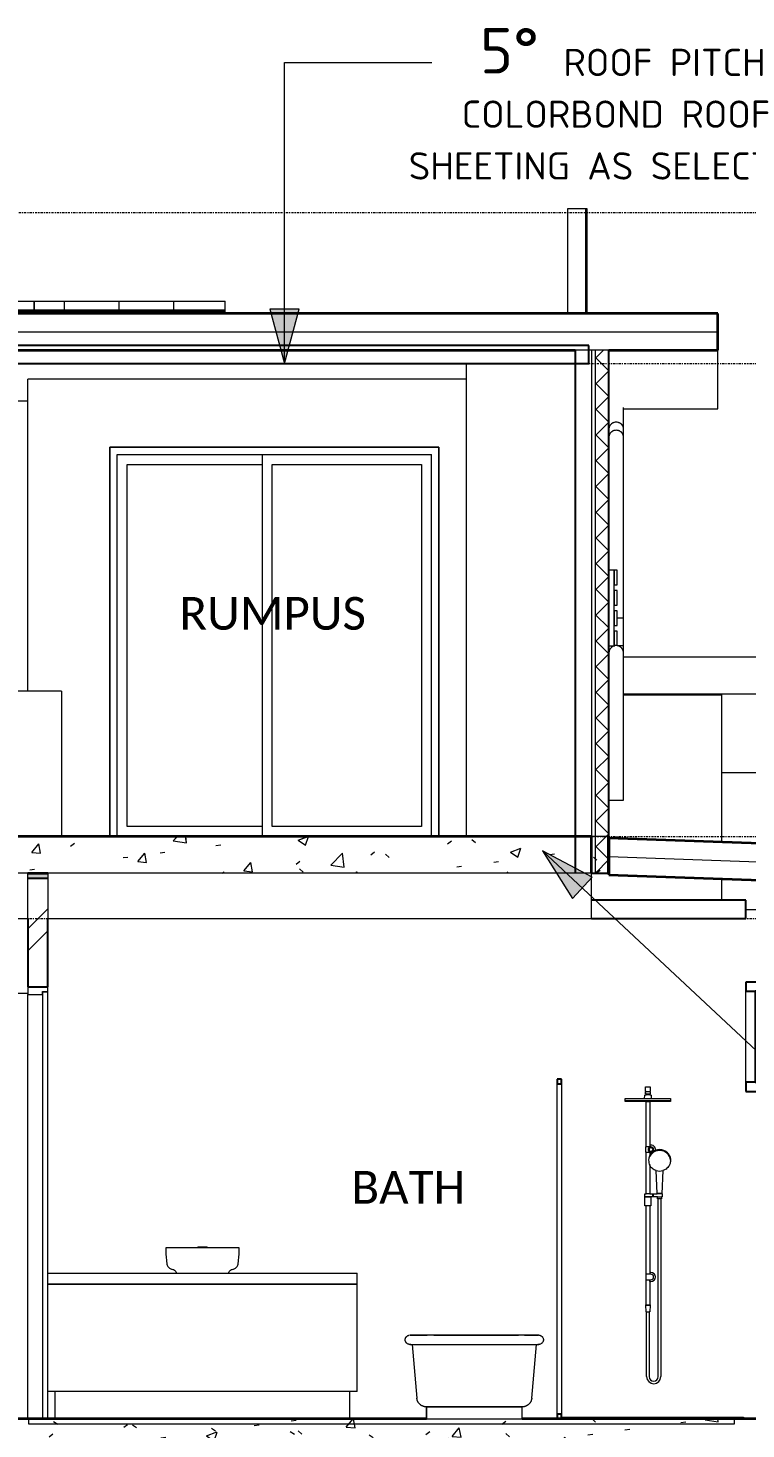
# Model space of a CAD drawing. Header units: millimetres. Extents: x 22424 to 44234, y 27159 to 40246.
# Drawn here: x 35765 to 39715, y 32284 to 39984 of the extents above; entities that cross this region are included whole.
import ezdxf

# ---------------------------------------------------------------- set-up
doc = ezdxf.new("R2010")
doc.units = ezdxf.units.MM
doc.linetypes.add('Centre', pattern=[30, 12, -6, 6, -6])
for name, color, linetype, lineweight in [('A-AREA-IDEN', 2, 'Continuous', 9), ('A-CLNG', 13, 'Continuous', 9), ('A-DETL', 90, 'Continuous', 9), ('A-DETL-GENF', 92, 'Continuous', 9), ('A-DETL-THIN', 151, 'Continuous', 9), ('A-DOOR', 31, 'Continuous', 9), ('A-DOOR-FRAM', 31, 'Continuous', 18), ('A-FLOR', 192, 'Continuous', 9), ('A-FLOR-LEVL', 51, 'Continuous', 9), ('A-FLOR-PATT', 8, 'Continuous', 35), ('A-GENM', 13, 'Continuous', 9), ('A-GLAZ', 151, 'Continuous', 9), ('A-ROOF', 132, 'Continuous', 9), ('A-ROOF-OTLN', 132, 'Continuous', 9), ('A-WALL', 113, 'Continuous', 9), ('A-WALL-PATT', 111, 'Continuous', 25), ('E-ELEC-FIXT', 91, 'Continuous', 9), ('G-ANNO-TEXT', 231, 'Continuous', 9), ('I-WALL', 2, 'Continuous', 9), ('P-SANR-FIXT', 6, 'Continuous', 9)]:
    doc.layers.add(name, color=color, linetype=linetype, lineweight=lineweight)
doc.styles.add('Calibri', font='calibri.ttf', dxfattribs={"height": 180})
doc.styles.add('ISOCPEUR_1', font='ISOCPEUR.ttf', dxfattribs={"height": 150})
doc.styles.add('ISOCPEUR_2', font='ISOCPEUR.ttf', dxfattribs={"height": 250})
pattern_1 = [(50, (34166.6, 19353.85), (582.989, -51.005), [60.96, -670.56]), (355, (34166.6, 19353.85), (-112.777, 611.382), [48.768, -536.448]), (100.451, (34215.17, 19349.6), (470.216, 560.373), [51.808, -569.888]), (46.184, (34166.6, 19516.4), (867.453, -134.537), [91.44, -1005.84]), (96.636, (34238.9, 19505.2), (759.688, 791.77), [77.71, -854.83]), (351.184, (34166.6, 19516.4), (759.696, 791.76), [73.15, -804.67]), (21, (34247.87, 19475.77), (485.166, -327.249), [60.96, -670.56]), (326, (34247.87, 19475.77), (197.767, 589.402), [48.768, -536.448]), (71.451, (34288.3, 19448.5), (682.934, 262.148), [51.808, -569.888]), (37.5, (34166.59, 19353.85), (9.883, 270.576), [26.822, -503.123, 26.822, -517.754, -538.48]), (37.5, (34166.59, 19353.85), (9.883, 270.576), [-1074.522, 26.822, -511.658]), (7.5, (34166.6, 19353.85), (213.8225, 320.578), [26.822, -283.667, 26.822, -490.931, -205.232]), (7.5, (34166.6, 19353.85), (213.8225, 320.578), [-828.243, 26.822, -178.41]), (327.5, (33985.33, 19353.85), (433.891, -18.3325), [26.822, -176.378, 26.822, -607.162, -841.248]), (327.5, (33985.33, 19353.85), (433.891, -18.3325), [-837.184, 26.822, -814.426]), (317.5, (33904.05, 19353.85), (474.014, 81.365), [26.822, -237.338, 26.822, -394.208, -597.408]), (317.5, (33904.05, 19353.85), (474.014, 81.365), [-685.19, 26.822, -570.586])]
pattern_2 = [(0, (34166.586, 38270.536), (0, 26.147), []), (90, (34166.6, 38270.54), (-300, 2e-14), [])]
pattern_3 = [(0, (34166.6, 19516.65), (0, 298.858), []), (90, (34166.6, 19516.65), (-300, 2e-14), [])]

# ---------------------------------------------------------------- blocks, each defined once
blk = doc.blocks.new('Single - Timber Frame  - 870x2400-2599487-SECTION D-D')
at = {"layer": 'A-DOOR', "lineweight": 18}
for p, q in [((35875.4, 34685), (35845.4, 34685)), ((35845.4, 34685), (35845.4, 32345)), ((35875.4, 32345), (35875.4, 34685)), ((35845.4, 32345), (35875.4, 32345))]:
    blk.add_line(p, q, dxfattribs=at)
at = {"layer": 'A-DOOR-FRAM'}
for p, q in [((35765.4, 34715), (35765.4, 34673)), ((35875.4, 34715), (35765.4, 34715)), ((35765.4, 34673), (35845.4, 34673)), ((35845.4, 34673), (35845.4, 34688)), ((35845.4, 34688), (35875.4, 34688)), ((35875.4, 34688), (35875.4, 34715))]:
    blk.add_line(p, q, dxfattribs=at)
at = {"layer": 'A-DOOR-FRAM', "lineweight": 9}
for p, q in [((35765.4, 32340), (35765.4, 34673)), ((35875.4, 34685), (35875.4, 34688)), ((35845.4, 32340), (35845.4, 32345)), ((35875.4, 32340), (35875.4, 32345))]:
    blk.add_line(p, q, dxfattribs=at)
blk = doc.blocks.new('M_Tub-Free Standing-3D - 1570-2592575-SECTION D-D')
at = {"layer": 'P-SANR-FIXT'}
for p, q in [((37878.5, 32749.2), (37904.3, 32454.4)), ((38536.6, 32454.4), (38562.3, 32749.2)), ((37957.2, 32406.3), (37957.2, 32340)), ((37957.2, 32340), (37957.2, 32406.3)), ((37977.2, 32406), (37957.2, 32406)), ((37957.2, 32340), (38220.4, 32340)), ((38220.4, 32406), (37977.4, 32406)), ((38483.7, 32406), (38220.4, 32406)), ((38220.4, 32340), (38483.7, 32340)), ((38483.7, 32340), (38483.7, 32406.3)), ((38483.7, 32340), (38483.7, 32406.3))]:
    blk.add_line(p, q, dxfattribs=at)
at = {"layer": 'P-SANR-FIXT', "flags": 128}
for points in [[(37840.4, 32774.3), (37840.5, 32775.3), (37840.5, 32776.4), (37840.6, 32777.4), (37840.7, 32778.4), (37840.9, 32779.4), (37841.1, 32780.4), (37841.4, 32781.4), (37841.7, 32782.3), (37842, 32783.3), (37842.3, 32784.2), (37842.7, 32785.2)], [(37843.9, 32761.7), (37843.4, 32762.6), (37843, 32763.5), (37842.6, 32764.5), (37842.2, 32765.4), (37841.8, 32766.4), (37841.5, 32767.3), (37841.2, 32768.3), (37841, 32769.3), (37840.8, 32770.3), (37840.7, 32771.3), (37840.6, 32772.3)], [(37843.7, 32787), (37844.2, 32787.9), (37844.7, 32788.7), (37845.3, 32789.5), (37845.9, 32790.4), (37846.6, 32791.1), (37847.2, 32791.9), (37848, 32792.6), (37848.7, 32793.3), (37849.5, 32794), (37850.2, 32794.6), (37851.1, 32795.2)], [(37852.4, 32753.1), (37851.5, 32753.6), (37850.7, 32754.2), (37849.9, 32754.8), (37849.1, 32755.5), (37848.3, 32756.2), (37847.6, 32756.9), (37846.9, 32757.6), (37846.3, 32758.4), (37845.6, 32759.2), (37845, 32760)], [(37851.9, 32795.8), (37852.8, 32796.4), (37853.6, 32796.9), (37854.5, 32797.3), (37855.5, 32797.8), (37856.4, 32798.2), (37857.3, 32798.5), (37858.3, 32798.9), (37859.3, 32799.1), (37860.3, 32799.4), (37861.3, 32799.6), (37862.3, 32799.7)], [(37865.8, 32749.2), (37864.8, 32749.2), (37863.8, 32749.3), (37862.8, 32749.4), (37861.8, 32749.5), (37860.8, 32749.7), (37859.8, 32749.9), (37858.8, 32750.2), (37857.9, 32750.5), (37856.9, 32750.8), (37856, 32751.2), (37855, 32751.6), (37854.1, 32752.1)], [(38220.4, 32800), (38206.3, 32800), (38192.1, 32800), (38178, 32800), (38164, 32800), (38150, 32800), (38136.2, 32800), (38122.4, 32800), (38108.9, 32800), (38095.5, 32800), (38082.4, 32800), (38069.4, 32800), (38056.7, 32800), (38044.3, 32800), (38032.1, 32800), (38020.2, 32800), (38008.7, 32800), (37997.5, 32800), (37986.6, 32800), (37976.2, 32800), (37966.1, 32800), (37956.4, 32800), (37947.1, 32800), (37938.3, 32800), (37930, 32800), (37922.1, 32800), (37914.6, 32800), (37907.7, 32800), (37901.3, 32800), (37895.3, 32800), (37889.9, 32800), (37885.1, 32800), (37880.7, 32800), (37876.9, 32800), (37873.7, 32800), (37871, 32800), (37868.9, 32800), (37867.3, 32800), (37866.3, 32800), (37865.9, 32800), (37865.8, 32800)], [(37865.8, 32749.2), (37866.1, 32749.2), (37867, 32749.2), (37868.4, 32749.2), (37870.4, 32749.2), (37872.9, 32749.2), (37876, 32749.2), (37879.7, 32749.2), (37883.8, 32749.2), (37888.6, 32749.2), (37893.8, 32749.2), (37899.6, 32749.2), (37905.9, 32749.2), (37912.7, 32749.2), (37920, 32749.2), (37927.8, 32749.2), (37936, 32749.2), (37944.7, 32749.2), (37953.9, 32749.2), (37963.4, 32749.2), (37973.4, 32749.2), (37983.8, 32749.2), (37994.5, 32749.2), (38005.6, 32749.2), (38017.1, 32749.2), (38028.9, 32749.2), (38040.9, 32749.2), (38053.3, 32749.2), (38066, 32749.2), (38078.8, 32749.2), (38092, 32749.2), (38105.3, 32749.2), (38118.8, 32749.2), (38132.4, 32749.2), (38146.2, 32749.2), (38160.2, 32749.2), (38174.2, 32749.2), (38188.3, 32749.2), (38202.4, 32749.2), (38216.6, 32749.2), (38220.4, 32749.2)], [(37871, 32749.2), (37868.9, 32749.2), (37867.3, 32749.2), (37866.3, 32749.2), (37865.9, 32749.2), (37865.8, 32749.2)], [(37867, 32800), (37868.4, 32800), (37870.4, 32800), (37872.9, 32800), (37876, 32800), (37879.7, 32800), (37883.8, 32800), (37888.6, 32800), (37893.8, 32800), (37899.6, 32800), (37905.9, 32800), (37912.7, 32800), (37920, 32800), (37927.8, 32800), (37936, 32800), (37944.7, 32800), (37953.9, 32800), (37961.1, 32800)], [(37996.9, 32800), (38005.6, 32800), (38017.1, 32800), (38028.9, 32800), (38040.9, 32800), (38053.3, 32800), (38066, 32800), (38078.8, 32800), (38092, 32800), (38105.3, 32800), (38118.8, 32800), (38132.4, 32800), (38146.2, 32800), (38160.2, 32800)], [(38160.8, 32800), (38174.2, 32800), (38188.3, 32800), (38202.4, 32800), (38216.6, 32800), (38220.4, 32800)], [(38575, 32800), (38574.8, 32800), (38573.9, 32800), (38572.5, 32800), (38570.5, 32800), (38568, 32800), (38564.9, 32800), (38561.2, 32800), (38557, 32800), (38552.3, 32800), (38547.1, 32800), (38541.3, 32800), (38535, 32800), (38528.2, 32800), (38520.9, 32800), (38513.1, 32800), (38504.9, 32800), (38496.2, 32800), (38487, 32800), (38477.5, 32800), (38467.5, 32800), (38457.1, 32800), (38446.4, 32800), (38435.3, 32800), (38423.8, 32800), (38412, 32800), (38400, 32800), (38387.6, 32800), (38374.9, 32800), (38362.1, 32800), (38348.9, 32800), (38335.6, 32800), (38322.1, 32800), (38308.4, 32800), (38294.6, 32800), (38280.7, 32800), (38266.7, 32800), (38252.6, 32800), (38238.5, 32800), (38224.3, 32800), (38220.4, 32800)], [(38220.4, 32800), (38234.6, 32800), (38248.8, 32800), (38262.9, 32800), (38276.9, 32800), (38290.9, 32800), (38304.7, 32800), (38318.4, 32800), (38332, 32800), (38345.4, 32800), (38358.5, 32800), (38371.5, 32800), (38384.2, 32800), (38396.6, 32800), (38408.8, 32800), (38420.7, 32800), (38432.2, 32800), (38443.4, 32800), (38454.3, 32800), (38464.3, 32800)], [(38220.4, 32749.2), (38234.6, 32749.2), (38248.8, 32749.2), (38262.9, 32749.2), (38276.9, 32749.2), (38290.9, 32749.2), (38304.7, 32749.2), (38318.4, 32749.2), (38332, 32749.2), (38345.4, 32749.2), (38358.5, 32749.2), (38371.5, 32749.2), (38384.2, 32749.2), (38396.6, 32749.2), (38408.8, 32749.2), (38420.7, 32749.2), (38432.2, 32749.2), (38443.4, 32749.2), (38454.3, 32749.2), (38464.7, 32749.2), (38474.8, 32749.2), (38484.5, 32749.2), (38493.7, 32749.2), (38502.6, 32749.2), (38510.9, 32749.2), (38518.8, 32749.2), (38526.3, 32749.2), (38533.2, 32749.2), (38539.6, 32749.2), (38545.5, 32749.2), (38550.9, 32749.2), (38555.8, 32749.2), (38560.2, 32749.2), (38564, 32749.2), (38567.2, 32749.2), (38569.9, 32749.2), (38572, 32749.2), (38573.6, 32749.2), (38574.6, 32749.2), (38575, 32749.2), (38575, 32749.2)], [(38496.3, 32800), (38502.6, 32800), (38510.9, 32800), (38518.8, 32800), (38526.3, 32800), (38533.2, 32800), (38539.6, 32800), (38545.5, 32800), (38550.9, 32800), (38555.8, 32800), (38560.2, 32800), (38564, 32800), (38567.2, 32800), (38569.9, 32800), (38572, 32800), (38573.6, 32800)], [(38575, 32749.2), (38574.8, 32749.2), (38573.9, 32749.2), (38572.5, 32749.2), (38570.5, 32749.2)], [(38586.4, 32751.9), (38585.4, 32751.4), (38584.5, 32751), (38583.6, 32750.7), (38582.6, 32750.3), (38581.6, 32750.1), (38580.6, 32749.8), (38579.6, 32749.6), (38578.6, 32749.5), (38577.6, 32749.3), (38576.6, 32749.2), (38575.6, 32749.2), (38575, 32749.2)], [(38578.1, 32799.8), (38579.1, 32799.7), (38580.1, 32799.5), (38581.1, 32799.3), (38582.1, 32799), (38583, 32798.7), (38584, 32798.4), (38584.9, 32798), (38585.9, 32797.6), (38586.8, 32797.1), (38587.7, 32796.6), (38588.5, 32796.1)], [(38596.2, 32760.5), (38595.6, 32759.7), (38595, 32758.8), (38594.3, 32758.1), (38593.6, 32757.3), (38592.9, 32756.6), (38592.2, 32755.9), (38591.4, 32755.2), (38590.7, 32754.6), (38589.8, 32754), (38589, 32753.4), (38588.1, 32752.8)], [(38590.2, 32795), (38591, 32794.4), (38591.8, 32793.7), (38592.5, 32793), (38593.3, 32792.3), (38594, 32791.6), (38594.6, 32790.8), (38595.3, 32790), (38595.9, 32789.2), (38596.4, 32788.3), (38597, 32787.5), (38597.4, 32786.6)], [(38600.4, 32772.8), (38600.3, 32771.8), (38600.2, 32770.8), (38600, 32769.8), (38599.8, 32768.8), (38599.5, 32767.8), (38599.2, 32766.9), (38598.9, 32765.9), (38598.5, 32765), (38598.1, 32764), (38597.7, 32763.1), (38597.2, 32762.2)], [(38598.3, 32784.7), (38598.7, 32783.8), (38599.1, 32782.8), (38599.4, 32781.9), (38599.7, 32780.9), (38599.9, 32779.9), (38600.1, 32778.9), (38600.2, 32777.9), (38600.3, 32776.9), (38600.4, 32775.9), (38600.4, 32774.9), (38600.4, 32773.9)], [(37957.2, 32406), (37955, 32406), (37952.9, 32406.1), (37950.8, 32406.3), (37948.7, 32406.6), (37946.6, 32407), (37944.6, 32407.5), (37942.5, 32408), (37940.5, 32408.6), (37938.5, 32409.4), (37936.5, 32410.1), (37934.6, 32411), (37932.7, 32411.9), (37930.8, 32413), (37929, 32414.1), (37927.2, 32415.2), (37925.5, 32416.4), (37923.8, 32417.7), (37922.2, 32419.1), (37920.6, 32420.5), (37919.1, 32422), (37917.7, 32423.6), (37916.3, 32425.2), (37915, 32426.9), (37913.7, 32428.6), (37912.5, 32430.3), (37911.4, 32432.1), (37910.4, 32434), (37909.4, 32435.9), (37908.6, 32437.8), (37907.7, 32439.8), (37907, 32441.8), (37906.4, 32443.8), (37905.8, 32445.8), (37905.3, 32447.9), (37904.9, 32450), (37904.6, 32452.1), (37904.4, 32454.2)], [(38536.6, 32454.4), (38536.3, 32452.2), (38536, 32450.1), (38535.6, 32448.1), (38535.1, 32446), (38534.6, 32444), (38533.9, 32441.9), (38533.2, 32439.9), (38532.4, 32438), (38531.5, 32436), (38530.6, 32434.2), (38529.6, 32432.3), (38528.4, 32430.5), (38527.3, 32428.7), (38526, 32427), (38524.7, 32425.3), (38523.3, 32423.7), (38521.9, 32422.2), (38520.4, 32420.7), (38518.8, 32419.2), (38517.2, 32417.9), (38515.5, 32416.6), (38513.8, 32415.3), (38512.1, 32414.2), (38510.2, 32413.1), (38508.4, 32412), (38506.5, 32411.1), (38504.5, 32410.2), (38502.6, 32409.4), (38500.6, 32408.7), (38498.6, 32408.1), (38496.5, 32407.5), (38494.4, 32407), (38492.4, 32406.7), (38490.3, 32406.4), (38488.2, 32406.1), (38486, 32406), (38483.9, 32406)], [(37957.2, 32406), (37957.4, 32406), (37958, 32406), (37959.1, 32406), (37960.5, 32406), (37962.4, 32406), (37964.7, 32406), (37967.4, 32406), (37970.5, 32406), (37974, 32406), (37977.9, 32406), (37982.2, 32406), (37986.9, 32406), (37992, 32406), (37997.4, 32406), (38003.1, 32406), (38009.3, 32406), (38015.7, 32406), (38022.5, 32406), (38029.6, 32406), (38037, 32406), (38044.7, 32406), (38052.7, 32406), (38060.9, 32406), (38069.4, 32406), (38078.2, 32406), (38087.2, 32406), (38096.4, 32406), (38105.7, 32406), (38115.3, 32406), (38125, 32406), (38134.9, 32406), (38145, 32406), (38155.1, 32406), (38165.4, 32406), (38175.7, 32406), (38186.1, 32406), (38196.6, 32406), (38207.1, 32406), (38217.6, 32406), (38220.4, 32406)], [(38220.4, 32406), (38231, 32406), (38241.5, 32406), (38252, 32406), (38262.4, 32406), (38272.8, 32406), (38283, 32406), (38293.2, 32406), (38303.3, 32406), (38313.2, 32406), (38323, 32406), (38332.6, 32406), (38342, 32406), (38351.3, 32406), (38360.3, 32406), (38369.1, 32406), (38377.7, 32406), (38386, 32406), (38394, 32406), (38401.8, 32406), (38409.3, 32406), (38416.5, 32406), (38423.4, 32406), (38429.9, 32406), (38436.1, 32406), (38442, 32406), (38447.5, 32406), (38452.6, 32406), (38457.4, 32406), (38461.8, 32406), (38465.8, 32406), (38469.5, 32406), (38472.7, 32406), (38475.5, 32406), (38477.9, 32406), (38479.9, 32406), (38481.5, 32406), (38482.6, 32406), (38483.4, 32406), (38483.7, 32406), (38483.7, 32406)]]:
    blk.add_lwpolyline(points, dxfattribs=at)
blk = doc.blocks.new('Vanity_Optional_Plinth - Standard Depth-2457422-SECTION D-D')
at = {"layer": 'P-SANR-FIXT'}
for p, q in [((35875.4, 33140), (37575.4, 33140)), ((37575.4, 33080), (37575.4, 33140)), ((37575.4, 33080), (35875.4, 33080)), ((35875.4, 33080), (37575.4, 33080)), ((37575.4, 32490), (37575.4, 33080)), ((37575.4, 32490), (35875.4, 32490)), ((35915.4, 32340), (35915.4, 32490)), ((37535.4, 32340), (37535.4, 32490))]:
    blk.add_line(p, q, dxfattribs=at)
blk = doc.blocks.new('RC-Tap Mixer horizontal face - Bath_ Shr Set-1083017-SECTION D-D')
at = {"layer": 'P-SANR-FIXT'}
for p, q in [((36700.4, 33285), (36700.4, 33280)), ((36700.4, 33285), (36712.9, 33285)), ((36712.9, 33285), (36712.9, 33282.5)), ((36712.9, 33285), (36737.9, 33285)), ((36737.9, 33282.5), (36737.9, 33285)), ((36737.9, 33285), (36750.4, 33285)), ((36750.4, 33280), (36750.4, 33285))]:
    blk.add_line(p, q, dxfattribs=at)
blk.add_open_spline([(36712.9, 33282.5), (36713, 33281.8), (36713, 33281), (36713.2, 33280.1), (36713.2, 33280)], degree=3, knots=[-1, -1, -1, -1, -0.8928571, -0.8682877, -0.8682877, -0.8682877, -0.8682877], dxfattribs=at)
blk.add_open_spline([(36737.7, 33280), (36737.9, 33280.8), (36737.9, 33281.6), (36737.9, 33282.5)], degree=3, dxfattribs=at)
blk = doc.blocks.new('FIXED MOULDING ON AND OFF - A0618-2008251-SECTION D-D')
at = {"layer": 'A-GLAZ', "lineweight": 25}
for p, q in [((39864.9, 34740), (39714.9, 34740)), ((39714.9, 34740), (39714.9, 34690)), ((39864.9, 34690), (39864.9, 34740)), ((39714.9, 34690), (39864.9, 34690)), ((39789.9, 34690), (39764.9, 34690)), ((39764.9, 34690), (39764.9, 34190)), ((39789.9, 34190), (39789.9, 34690)), ((39864.9, 34190), (39714.9, 34190)), ((39714.9, 34190), (39714.9, 34140)), ((39764.9, 34190), (39789.9, 34190)), ((39864.9, 34140), (39864.9, 34190)), ((39714.9, 34140), (39864.9, 34140))]:
    blk.add_line(p, q, dxfattribs=at)
at = {"layer": 'A-GLAZ'}
for p, q in [((39714.9, 34190), (39714.9, 34690)), ((39864.9, 34690), (39864.9, 34190))]:
    blk.add_line(p, q, dxfattribs=at)
blk = doc.blocks.new('Sliding Door - 2 Panel - XF2118-2140165-SECTION D-D')
at = {"layer": 'A-DOOR'}
for p, q in [((36215.4, 37680), (36215.4, 35540)), ((38025.4, 37680), (36215.4, 37680)), ((38025.4, 35540), (38025.4, 37680)), ((36255.4, 35540), (36255.4, 37640)), ((36255.4, 37640), (37985.4, 37640)), ((37985.4, 35540), (37985.4, 37640))]:
    blk.add_line(p, q, dxfattribs=at)
at = {"layer": 'A-DOOR-FRAM', "lineweight": 9}
for p, q in [((36310.4, 35595), (36310.4, 37585)), ((36310.4, 37585), (37052.9, 37585)), ((37052.9, 37640), (37052.9, 35540)), ((37107.9, 35595), (37107.9, 37585)), ((37107.9, 37585), (37930.4, 37585)), ((37930.4, 37585), (37930.4, 35595)), ((37052.9, 35595), (36310.4, 35595)), ((37930.4, 35595), (37107.9, 35595))]:
    blk.add_line(p, q, dxfattribs=at)
blk = doc.blocks.new('Downpipe - 450 Eave-1977526-SECTION D-D')
at = {"layer": 'A-GENM'}
for p, q in [((38961, 37898), (38961, 37781.3)), ((39041, 37781.3), (39041, 37898)), ((38961, 37781.3), (38961, 37736.7)), ((38961, 37736.7), (38961, 37004)), ((39041, 37736.7), (39041, 37781.3)), ((39041, 36590), (39041, 37736.7)), ((39005.5, 36590), (39041, 36590))]:
    blk.add_line(p, q, dxfattribs=at)
for points, knots in [([(39001, 37818), (38997.5, 37818), (38992.2, 37817.4), (38985.6, 37815.3), (38980.9, 37813.2), (38977.3, 37811), (38974.6, 37808.9), (38972, 37806.7), (38969.2, 37803.7), (38966.7, 37800.4), (38965.1, 37797.6), (38964, 37795.4), (38963.1, 37793.1), (38962.3, 37790.8), (38961.7, 37788.5), (38961.3, 37786.1), (38961, 37783.7), (38961, 37782.1), (38961, 37781.3)], [0, 0, 0, 0, 0.0833333, 0.125, 0.1666667, 0.2083333, 0.2291667, 0.25, 0.2916667, 0.3333333, 0.3541667, 0.375, 0.3958333, 0.4166667, 0.4375, 0.4583333, 0.4791667, 0.5, 0.5, 0.5, 0.5]), ([(39041, 37781.3), (39041, 37782.1), (39040.9, 37783.7), (39040.7, 37786.1), (39040.2, 37788.5), (39039.6, 37790.8), (39038.9, 37793.1), (39038, 37795.4), (39036.9, 37797.6), (39035.6, 37799.7), (39034.3, 37801.7), (39032.2, 37804.3), (39029.9, 37806.7), (39027.4, 37808.9), (39024.7, 37811), (39021, 37813.2), (39016.3, 37815.3), (39009.7, 37817.4), (39004.5, 37818), (39001, 37818)], [0.5, 0.5, 0.5, 0.5, 0.5208333, 0.5416667, 0.5625, 0.5833333, 0.6041667, 0.625, 0.6458333, 0.6666667, 0.6875, 0.7083333, 0.75, 0.7708333, 0.7916667, 0.8333333, 0.875, 0.9166667, 1, 1, 1, 1]), ([(39001, 37773.4), (38997.5, 37773.4), (38992.2, 37772.8), (38985.6, 37770.7), (38980.9, 37768.6), (38977.3, 37766.3), (38974.6, 37764.3), (38972, 37762.1), (38969.2, 37759.1), (38966.7, 37755.8), (38965.1, 37753), (38964, 37750.8), (38963.1, 37748.5), (38962.3, 37746.2), (38961.7, 37743.9), (38961.3, 37741.5), (38961, 37739.1), (38961, 37737.5), (38961, 37736.7)], [0, 0, 0, 0, 0.0833333, 0.125, 0.1666667, 0.2083333, 0.2291667, 0.25, 0.2916667, 0.3333333, 0.3541667, 0.375, 0.3958333, 0.4166667, 0.4375, 0.4583333, 0.4791667, 0.5, 0.5, 0.5, 0.5]), ([(39041, 37736.7), (39041, 37737.5), (39040.9, 37739.1), (39040.7, 37741.5), (39040.2, 37743.9), (39039.6, 37746.2), (39038.9, 37748.5), (39038, 37750.8), (39036.9, 37753), (39035.6, 37755.1), (39034.3, 37757.1), (39032.2, 37759.7), (39029.9, 37762.1), (39027.4, 37764.3), (39024.7, 37766.3), (39021, 37768.6), (39016.3, 37770.7), (39009.7, 37772.8), (39004.5, 37773.4), (39001, 37773.4)], [0.5, 0.5, 0.5, 0.5, 0.5208333, 0.5416667, 0.5625, 0.5833333, 0.6041667, 0.625, 0.6458333, 0.6666667, 0.6875, 0.7083333, 0.75, 0.7708333, 0.7916667, 0.8333333, 0.875, 0.9166667, 1, 1, 1, 1])]:
    blk.add_open_spline(points, degree=3, knots=knots, dxfattribs=at)
blk = doc.blocks.new('Solar Panel_ Face Based - Solar Panel_ Face Based-V10-SECTION D-D')
at = {"layer": 'E-ELEC-FIXT'}
h = blk.add_hatch(dxfattribs=at)
h.set_pattern_fill('FP_8', color=256, style=0, pattern_type=2)
h.set_pattern_definition(pattern_3)
h.paths.add_polyline_path([(34750, 38483.1), (34750, 38433.3), (35800, 38433.3), (35800, 38483.1)])
h = blk.add_hatch(dxfattribs=at)
h.set_pattern_fill('FP_7', color=256, style=0, pattern_type=2)
h.set_pattern_definition(pattern_2)
h.paths.add_polyline_path([(35800, 38415.3), (35800, 38433.3), (34750, 38433.3), (34750, 38415.3)])
for p, q in [((34750, 38483.1), (35800, 38483.1)), ((34750, 38483.1), (34750, 38433.3)), ((34750, 38433.3), (34750, 38415.3)), ((35800, 38433.3), (34750, 38433.3)), ((35800, 38433.3), (35800, 38483.1)), ((35800, 38415.3), (35800, 38433.3))]:
    blk.add_line(p, q, dxfattribs=at)
blk = doc.blocks.new('Solar Panel_ Face Based - Solar Panel_ Face Based-V11-SECTION D-D')
at = {"layer": 'E-ELEC-FIXT'}
h = blk.add_hatch(dxfattribs=at)
h.set_pattern_fill('FP_8', color=256, style=0, pattern_type=2)
h.set_pattern_definition(pattern_3)
h.paths.add_polyline_path([(36850, 38433.3), (36850, 38483.1), (35800, 38483.1), (35800, 38433.3), (36083.7, 38433.3)])
h = blk.add_hatch(dxfattribs=at)
h.set_pattern_fill('FP_7', color=256, style=0, pattern_type=2)
h.set_pattern_definition(pattern_2)
h.paths.add_polyline_path([(35800, 38415.3), (36850, 38415.3), (36850, 38433.3), (35800, 38433.3)])
for p, q in [((35800, 38483.1), (36850, 38483.1)), ((35800, 38483.1), (35800, 38433.3)), ((35800, 38433.3), (35800, 38415.3)), ((36850, 38433.3), (35800, 38433.3)), ((36850, 38433.3), (36850, 38483.1)), ((36850, 38415.3), (36850, 38433.3))]:
    blk.add_line(p, q, dxfattribs=at)
blk = doc.blocks.new('Downpipe - 450 Eave-2002628-SECTION D-D')
at = {"layer": 'A-GENM'}
for p, q in [((39041, 36740), (39005.5, 36740)), ((39041, 36550), (39041, 36740)), ((38961, 36589), (38961, 36550)), ((38961, 36550), (38961, 35740)), ((39041, 35740), (39041, 36550)), ((38961, 35740), (39001, 35740)), ((39001, 35740), (39041, 35740))]:
    blk.add_line(p, q, dxfattribs=at)
for points, knots in [([(39001, 36590), (38997.5, 36590), (38992.2, 36589.3), (38985.6, 36587.1), (38980.9, 36584.7), (38977.3, 36582.3), (38974.6, 36580.1), (38972, 36577.7), (38969.2, 36574.4), (38966.7, 36570.8), (38965.1, 36567.7), (38964, 36565.3), (38963.1, 36562.8), (38962.3, 36560.4), (38961.7, 36557.8), (38961.3, 36555.2), (38961, 36552.6), (38961, 36550.9), (38961, 36550)], [0, 0, 0, 0, 0.0833333, 0.125, 0.1666667, 0.2083333, 0.2291667, 0.25, 0.2916667, 0.3333333, 0.3541667, 0.375, 0.3958333, 0.4166667, 0.4375, 0.4583333, 0.4791667, 0.5, 0.5, 0.5, 0.5]), ([(39041, 36550), (39041, 36550.9), (39040.9, 36552.6), (39040.7, 36555.2), (39040.2, 36557.8), (39039.6, 36560.4), (39038.9, 36562.8), (39038, 36565.3), (39036.9, 36567.7), (39035.6, 36570), (39034.3, 36572.2), (39032.2, 36575.1), (39029.9, 36577.7), (39027.4, 36580.1), (39024.7, 36582.3), (39021, 36584.7), (39016.3, 36587.1), (39009.7, 36589.3), (39004.5, 36590), (39001, 36590)], [0.5, 0.5, 0.5, 0.5, 0.5208333, 0.5416667, 0.5625, 0.5833333, 0.6041667, 0.625, 0.6458333, 0.6666667, 0.6875, 0.7083333, 0.75, 0.7708333, 0.7916667, 0.8333333, 0.875, 0.9166667, 1, 1, 1, 1])]:
    blk.add_open_spline(points, degree=3, knots=knots, dxfattribs=at)
blk = doc.blocks.new('Timber_Screen_Adjustable_21388 - Type 1-2543068-SECTION D-D')
at = {"layer": 'A-GENM'}
for p, q in [((38990.4, 37004), (38960.4, 37004)), ((38990.4, 37004), (38990.4, 36924)), ((39005.4, 37004), (38990.4, 37004)), ((38990.4, 36589), (38990.4, 37004)), ((39005.4, 36924), (39005.4, 37004)), ((38990.4, 36924), (39005.4, 36924)), ((38990.4, 36892.3), (38990.4, 36812.3)), ((39005.4, 36892.3), (38990.4, 36892.3)), ((39005.4, 36812.3), (39005.4, 36892.3)), ((38990.4, 36812.3), (39005.4, 36812.3)), ((38990.4, 36780.7), (38990.4, 36700.7)), ((39005.4, 36780.7), (38990.4, 36780.7)), ((39005.4, 36700.7), (39005.4, 36780.7)), ((38990.4, 36700.7), (39005.4, 36700.7)), ((38990.4, 36669), (38990.4, 36589)), ((39005.4, 36669), (38990.4, 36669)), ((39005.4, 36589.4), (39005.4, 36669)), ((38960.4, 36589), (38990.4, 36589)), ((38990.4, 36589), (38993.4, 36589))]:
    blk.add_line(p, q, dxfattribs=at)
blk = doc.blocks.new('BUILDMAT-SNA01002-Nala_450-Stainless-Steel - Nala 450x450x250mm-2532806-SECTION D-D')
at = {"layer": 'P-SANR-FIXT'}
for p, q in [((38250.4, 35541.5), (38250.4, 35540)), ((38256.3, 35541.5), (38250.4, 35541.5)), ((38270.4, 35541.5), (38250.4, 35541.5)), ((38270.4, 35541.5), (38680.4, 35541.5)), ((38700.4, 35541.5), (38680.4, 35541.5)), ((38700.4, 35541.5), (38694.6, 35541.5)), ((38700.4, 35540), (38700.4, 35541.5))]:
    blk.add_line(p, q, dxfattribs=at)
blk = doc.blocks.new('874300W_BK_File_Rfa_151277_ori_2016Sep14134925 - Artisan 405 Round Above Counter - 0 Tap Holes-2537396-SECTION D-D')
at = {"layer": 'P-SANR-FIXT'}
for p, q in [((36927.9, 33280), (36522.9, 33280)), ((36526.9, 33210.7), (36529.5, 33190.6)), ((36921.4, 33190.6), (36924, 33210.7)), ((36578.4, 33150), (36583.1, 33140)), ((36867.8, 33140), (36872.5, 33150))]:
    blk.add_line(p, q, dxfattribs=at)
for centre, radius, start, end in [((37064.2, 33276.4), 541.2, 179.61747, 186.97307), ((36386.7, 33276.4), 541.2, 353.02693, 0.38253), ((36559.1, 33194.3), 29.9, 187.26807, 238.88062), ((36891.8, 33194.3), 29.9, 301.11938, 352.73193), ((36587.3, 33241), 84.4, 238.88062, 250.68259), ((36529, 33074.6), 92, 62.55677, 70.68259), ((36562.3, 33138.8), 19.6, 34.85028, 62.55677), ((36888.6, 33138.8), 19.6, 117.44323, 145.14972), ((36921.9, 33074.6), 92, 109.31741, 117.44323), ((36863.6, 33241), 84.4, 289.31741, 301.11938)]:
    blk.add_arc(centre, radius, start, end, dxfattribs=at)
blk = doc.blocks.new('HH Shower - Wincrest Shower-2580500-SECTION D-D')
at = {"layer": 'A-GENM', "lineweight": 25}
for p, q in [((38675.4, 34207), (38675.4, 34182)), ((38700.4, 34207), (38675.4, 34207)), ((38700.4, 34182), (38700.4, 34207)), ((38675.4, 34182), (38700.4, 34182)), ((38675.4, 32365), (38675.4, 32340)), ((38700.4, 32365), (38675.4, 32365)), ((38675.4, 32340), (38700.4, 32340)), ((38700.4, 32340), (38700.4, 32365))]:
    blk.add_line(p, q, dxfattribs=at)
at = {"layer": 'A-GENM'}
for p, q in [((38675.4, 32365), (38675.4, 34182)), ((38700.4, 34182), (38700.4, 32365))]:
    blk.add_line(p, q, dxfattribs=at)
at = {"layer": 'P-SANR-FIXT'}
for p, q in [((39157.4, 34101.5), (39158.3, 34118.4)), ((39160.1, 34120.3), (39164.1, 34120.3)), ((39162.4, 34140), (39162.4, 34165)), ((39162.4, 34165), (39188.4, 34165)), ((39165.4, 34140), (39162.4, 34140)), ((39162.7, 34126.9), (39162.7, 34136.4)), ((39163.3, 34137), (39165.4, 34137)), ((39164.1, 34126.3), (39163.3, 34126.3)), ((39164.1, 34126.3), (39186.8, 34126.3)), ((39186.8, 34120.3), (39164.1, 34120.3)), ((39165.4, 34140), (39185.4, 34140)), ((39165.4, 34137), (39165.4, 34140)), ((39185.4, 34137), (39165.4, 34137)), ((39165.4, 34121), (39165.4, 34125.7)), ((39166.5, 34140), (39166.5, 34137)), ((39184.4, 34140), (39184.4, 34137)), ((39188.4, 34140), (39185.4, 34140)), ((39185.4, 34140), (39185.4, 34137)), ((39185.4, 34137), (39187.6, 34137)), ((39185.4, 34125.7), (39185.4, 34121)), ((39187.6, 34126.3), (39186.8, 34126.3)), ((39186.8, 34120.3), (39190.8, 34120.3)), ((39188.2, 34136.4), (39188.2, 34126.9)), ((39188.4, 34165), (39188.4, 34140)), ((39192.6, 34118.4), (39193.5, 34101.5)), ((39050.4, 34090.4), (39050.4, 34101.5)), ((39050.4, 34101.5), (39157.4, 34101.5)), ((39051.4, 34090.4), (39050.4, 34090.4)), ((39050.4, 34085), (39050.4, 34087.6)), ((39050.4, 34087.6), (39051.4, 34087.6)), ((39165.4, 34085), (39050.4, 34085)), ((39051.4, 34090.4), (39299.5, 34090.4)), ((39051.4, 34087.6), (39051.4, 34090.4)), ((39299.5, 34087.6), (39051.4, 34087.6)), ((39157.4, 34101.5), (39193.5, 34101.5)), ((39165.4, 34085), (39185.4, 34085)), ((39165.4, 33834.9), (39165.4, 34085)), ((39300.4, 34085), (39185.4, 34085)), ((39185.4, 34085), (39185.4, 33844.2)), ((39193.5, 34101.5), (39300.4, 34101.5)), ((39300.4, 34090.4), (39299.5, 34090.4)), ((39299.5, 34090.4), (39299.5, 34087.6)), ((39299.5, 34087.6), (39300.4, 34087.6)), ((39300.4, 34101.5), (39300.4, 34090.4)), ((39300.4, 34087.6), (39300.4, 34085)), ((39190.1, 33834.9), (39164.6, 33834.9)), ((39164.6, 33806.1), (39164.6, 33834.9)), ((39164.6, 33834.9), (39165.4, 33834.9)), ((39164.6, 33806.1), (39186, 33806.1)), ((39165.4, 33806.1), (39164.6, 33806.1)), ((39165.4, 33577), (39165.4, 33806.1)), ((39185.4, 33844.2), (39185.4, 33834.9)), ((39185.4, 33806.1), (39185.4, 33788.2)), ((39185.4, 33733.9), (39185.4, 33577)), ((39225.4, 33579), (39221.2, 33704.8)), ((39257.6, 33704.8), (39252.4, 33577)), ((39158.7, 33560), (39158.7, 33577)), ((39158.7, 33577), (39165.4, 33577)), ((39185.4, 33577), (39165.4, 33577)), ((39185.4, 33577), (39203.3, 33577)), ((39203.3, 33577), (39203.3, 33576.2)), ((39203.3, 33560.8), (39203.3, 33576.2)), ((39203.3, 33576.2), (39204.1, 33576.2)), ((39204.1, 33576.2), (39204.1, 33577)), ((39204.1, 33577), (39226.4, 33577)), ((39204.1, 33576.2), (39204.1, 33560.8)), ((39226.4, 33579), (39225.4, 33579)), ((39252.5, 33579), (39226.4, 33579)), ((39226.4, 33577), (39226.4, 33579)), ((39252.4, 33577), (39226.4, 33577)), ((39252.4, 33577), (39254.2, 33577)), ((39254.2, 33577), (39254.2, 33560)), ((39161.1, 33560), (39158.7, 33560)), ((39158.7, 33510), (39158.7, 33559.1)), ((39158.7, 33559.1), (39161.1, 33559.1)), ((39165.4, 33510), (39158.7, 33510)), ((39189.6, 33560), (39161.1, 33560)), ((39161.1, 33559.1), (39161.1, 33560)), ((39189.6, 33559.1), (39161.1, 33559.1)), ((39185.4, 33510), (39165.4, 33510)), ((39165.4, 32967.3), (39165.4, 33510)), ((39192.2, 33510), (39185.4, 33510)), ((39185.4, 33510), (39185.4, 33144.2)), ((39203.3, 33560), (39189.6, 33560)), ((39189.6, 33560), (39189.6, 33559.1)), ((39189.6, 33559.1), (39192.2, 33559.1)), ((39192.2, 33559.1), (39192.2, 33510)), ((39204.1, 33560.8), (39203.3, 33560.8)), ((39203.3, 33560.8), (39203.3, 33560)), ((39204.1, 33560), (39204.1, 33560.8)), ((39228.1, 33560), (39204.1, 33560)), ((39228.1, 33560), (39251.5, 33560)), ((39228.4, 33549.9), (39228.1, 33560)), ((39248.4, 33549.9), (39228.4, 33549.9)), ((39232.4, 33549.9), (39228.4, 33549.9)), ((39232.4, 32572.3), (39232.4, 33549.9)), ((39250.4, 33549.9), (39246.4, 33549.9)), ((39246.4, 33549.9), (39246.4, 32572.3)), ((39250.8, 33560), (39250.4, 33549.9)), ((39254.2, 33560), (39250.8, 33560)), ((39191.7, 33135), (39165.4, 33135)), ((39185.4, 33144.2), (39185.4, 33135)), ((39165.4, 33105), (39191.7, 33105)), ((39185.4, 33095.8), (39185.4, 33105)), ((39185.4, 33095.8), (39185.4, 32967.3)), ((39163.9, 32965.8), (39165.4, 32967.3)), ((39163.9, 32964.8), (39163.9, 32965.8)), ((39168.4, 32964.8), (39163.9, 32964.8)), ((39165.2, 32927.9), (39164, 32964)), ((39164, 32964), (39168.4, 32964)), ((39165.4, 32967.3), (39185.4, 32967.3)), ((39168.4, 32964.8), (39182.4, 32964.8)), ((39168.4, 32964), (39168.4, 32964.8)), ((39168.4, 32964), (39182.4, 32964)), ((39186.9, 32964.8), (39182.4, 32964.8)), ((39182.4, 32964.8), (39182.4, 32964)), ((39182.4, 32964), (39186.9, 32964)), ((39185.4, 32967.3), (39186.9, 32965.8)), ((39186.9, 32964), (39185.7, 32927.9)), ((39186.9, 32965.8), (39186.9, 32964.8)), ((39168.4, 32927.9), (39165.2, 32927.9)), ((39168.4, 32927.9), (39182.4, 32927.9)), ((39168.4, 32572), (39168.4, 32927.9)), ((39185.7, 32927.9), (39182.4, 32927.9)), ((39182.4, 32927.9), (39182.4, 32572.3))]:
    blk.add_line(p, q, dxfattribs=at)
for centre, radius, start, end in [((39160.3, 34118.4), 1.95, 93.64505, 177.06362), ((39163.3, 34136.4), 0.6, 90, 180), ((39163.3, 34126.9), 0.6, 180, 270), ((39163.8, 34123.8), 2.51, 47.68717, 81.90768), ((39164, 34122.2), 1.86, 271.74022, 319.74022), ((39162.8, 34123.3), 3.58, 318.52145, 41.47855), ((39188.1, 34123.3), 3.58, 138.54229, 221.45771), ((39187.1, 34123.8), 2.51, 98.09232, 132.31283), ((39186.9, 34122.2), 1.86, 220.25978, 268.25978), ((39187.6, 34136.4), 0.6, 0, 90), ((39187.6, 34126.9), 0.6, 270, 0), ((39190.6, 34118.4), 1.95, 2.93638, 86.35495), ((39191.7, 33820), 15, 95.99693, 90), ((39191.7, 33820), 10, 270.29789, 270), ((39191.7, 33820), 25, 349.95856, 104.47751), ((39191.7, 33820), 15, 90, 95.99693), ((39191.7, 33120), 25, 90, 104.47751), ((39191.7, 33120), 25, 270, 90), ((39191.7, 33120), 15, 270, 90), ((39191.7, 33120), 25, 255.52249, 270), ((39207.4, 32572.3), 39, 180.56262, 0), ((39207.4, 32572.3), 25, 180, 0)]:
    blk.add_arc(centre, radius, start, end, dxfattribs=at)
for centre, start_param, end_param in [((39239.4, 33763.6), 1.570796, 3.187105), ((39239.4, 33758.5), 0.045512, 3.096081), ((39239.4, 33763.6), 6.237673, 7.853982), ((39239.4, 33758.5), 3.096081, 3.592619), ((39239.4, 33758.5), 4.402707, 5.020233)]:
    blk.add_ellipse(centre, major_axis=(60, 0), ratio=0.939693, start_param=start_param, end_param=end_param, dxfattribs=at)
for points in [[(39216.3, 33815.6), (39220.9, 33817.4), (39230.1, 33819.9), (39239.7, 33820.2), (39244.6, 33819.8)], [(39221.2, 33704.8), (39217.3, 33706), (39209.9, 33709), (39199.8, 33715.6), (39191.5, 33724), (39187.2, 33730.4), (39185.4, 33733.9)], [(39299.4, 33761.1), (39299.6, 33756.9), (39299, 33748.8), (39295.4, 33736.8), (39289.1, 33726), (39280.4, 33716.7), (39269.8, 33709.3), (39261.8, 33706), (39257.6, 33704.8)]]:
    blk.add_open_spline(points, degree=3, dxfattribs=at)
blk.add_open_spline([(39244.6, 33819.8), (39249, 33819.4), (39257.6, 33817.8), (39269.7, 33812.8), (39280.3, 33805.5), (39288.3, 33797), (39293.8, 33788), (39296.7, 33780.9), (39298.3, 33774.8), (39299.3, 33768.8), (39299.5, 33764.2), (39299.4, 33761.1)], degree=3, knots=[0, 0, 0, 0, 0.142857, 0.285714, 0.428571, 0.571429, 0.678571, 0.785714, 0.839286, 0.892857, 1, 1, 1, 1], dxfattribs=at)
blk = doc.blocks.new('tile grate - 1000x80-2206945-SECTION D-D')
at = {"layer": 'P-SANR-FIXT'}
for p, q in [((38700.4, 32350), (39700.4, 32350)), ((39700.4, 32350), (39700.4, 32340))]:
    blk.add_line(p, q, dxfattribs=at)
blk = doc.blocks.new('stackpoint - stackpoint-2591344-SECTION D-D')
at = {"layer": 'P-SANR-FIXT'}
for p, q in [((38840.4, 38990), (38833.7, 38990)), ((38840.4, 38415.3), (38840.4, 38990))]:
    blk.add_line(p, q, dxfattribs=at)
blk = doc.blocks.new('stackpoint - stackpoint-V12-SECTION D-D')
at = {"layer": 'P-SANR-FIXT'}
for p, q in [((38733.6, 38990), (38733.6, 38415.3)), ((38833.6, 38990), (38733.6, 38990)), ((38833.6, 38415.3), (38833.6, 38990))]:
    blk.add_line(p, q, dxfattribs=at)

msp = doc.modelspace()

# ---------------------------------------------------------------- hatches: boundary and pattern name
at = {"layer": 'A-DETL-GENF'}
h = msp.add_hatch(dxfattribs=at)
h.set_pattern_fill('FP_5', style=0, pattern_type=2)
h.set_pattern_definition(pattern_1)
h.paths.add_polyline_path([(30463.3, 35203.8), (30797.9, 35203.8), (30797.9, 35511), (30792.9, 35511), (30792.9, 35390), (28135.4, 35390), (28135.4, 35203.8), (30219, 35203.8)])
h.paths.add_polyline_path([(30952.1, 35203.8), (31195.2, 35203.8), (31332.4, 35341), (38955.4, 35341), (38955.4, 35541), (34205.4, 35541), (34205.4, 35511), (30822.9, 35511), (30822.9, 35203.8), (30885.4, 35203.8)])
msp.add_hatch(color=8, dxfattribs=at).paths.add_polyline_path([(35839.3, 35310), (35875.4, 35310), (35875.4, 35340), (35765.4, 35340), (35765.4, 35310)])
h = msp.add_hatch(dxfattribs=at)
h.set_pattern_fill('FP_5', style=0, pattern_type=2)
h.set_pattern_definition(pattern_1)
h.paths.add_polyline_path([(28135.4, 32040), (31225.4, 32040), (31225.4, 32140), (34003.4, 32140), (34090.4, 32053), (34542.9, 32053), (34629.9, 32140), (39834.9, 32140), (39834.9, 32340), (39649.9, 32340), (39649.9, 32310), (35770.4, 32310), (35770.4, 32340), (30775.4, 32340), (30775.4, 32254), (28135.4, 32254), (28135.4, 32074)])
at = {"layer": 'A-FLOR-PATT', "lineweight": 9}
h = msp.add_hatch(dxfattribs=at)
h.set_pattern_fill('FP_5', color=256, style=0, pattern_type=2)
h.set_pattern_definition(pattern_1)
h.paths.add_polyline_path([(35106.2, 35340), (38865.4, 35340), (38865.4, 35540), (30795.4, 35540), (30795.4, 35340), (34861.9, 35340)])
h = msp.add_hatch(dxfattribs=at)
h.set_pattern_fill('FP_5', color=256, style=0, pattern_type=2)
h.set_pattern_definition(pattern_1)
h.paths.add_polyline_path([(39749.1, 32140), (39824.9, 32140), (39824.9, 32340), (30775.4, 32340), (30775.4, 32140), (39504.8, 32140)])
at = {"layer": 'A-WALL-PATT', "lineweight": 9}
h = msp.add_hatch(dxfattribs=at)
h.set_pattern_fill('FP_3', color=256, angle=135, style=0, pattern_type=2)
h.set_pattern_definition([(135, (38960.45, 36969.44), (-70.7107, -70.7107), []), (225, (38960.45, 36969.44), (70.7107, -70.7107), [])])
h.paths.add_polyline_path([(38885.4, 35340), (38960.4, 35340), (38960.4, 38213.6), (38885.4, 38213.6), (38885.4, 35381.7)])
h = msp.add_hatch(dxfattribs=at)
h.set_pattern_fill('FP_1', color=256, style=0, pattern_type=2)
h.set_pattern_definition([(45, (34166.6, 19353.85), (-251.447, 251.447), []), (45, (34166.6, 19734.85), (-251.447, 251.447), [])])
h.paths.add_polyline_path([(35765.4, 34715), (35875.4, 34715), (35875.4, 35310), (35765.4, 35310), (35765.4, 34798)])
at = {"layer": 'G-ANNO-TEXT'}
for points in [[(37176.3, 38140), (37256.6, 38440), (37095.9, 38440)], [(38595.6, 35462.9), (38759.7, 35199.2), (38869.6, 35316.6)]]:
    msp.add_hatch(color=7, dxfattribs=at).paths.add_polyline_path(points)

# ---------------------------------------------------------------- linework, layer by layer
at = {"layer": 'A-CLNG', "lineweight": 25}
for p, q in [((38850.4, 38240), (30885.4, 38240)), ((38850.4, 38140), (38850.4, 38240)), ((30885.4, 38140), (38850.4, 38140)), ((39714.9, 35190), (38865.4, 35190)), ((39714.9, 35090), (39714.9, 35190)), ((38865.4, 35090), (39714.9, 35090))]:
    msp.add_line(p, q, dxfattribs=at)
at = {"layer": 'A-DETL'}
for p, q in [((38955.4, 35541), (34205.4, 35541)), ((38955.4, 35341), (38955.4, 35541)), ((31332.4, 35341), (38955.4, 35341)), ((35765.4, 35340), (34275.4, 35340)), ((35765.4, 35090), (35765.4, 35340)), ((38865.4, 35340), (35875.4, 35340)), ((35875.4, 35340), (35875.4, 35090)), ((38865.4, 35090), (38865.4, 35340)), ((34275.4, 35090), (35765.4, 35090)), ((35875.4, 35090), (38865.4, 35090)), ((35770.4, 32340), (30775.4, 32340)), ((35770.4, 32310), (35770.4, 32340)), ((39834.9, 32340), (39649.9, 32340)), ((39649.9, 32340), (39649.9, 32310)), ((39649.9, 32310), (35770.4, 32310))]:
    msp.add_line(p, q, dxfattribs=at)
at = {"layer": 'A-DETL-THIN'}
for p, q in [((35765.4, 35310), (35765.4, 35340)), ((35765.4, 35340), (35875.4, 35340)), ((35875.4, 35310), (35765.4, 35310)), ((35875.4, 35340), (35875.4, 35310))]:
    msp.add_line(p, q, dxfattribs=at)
at = {"layer": 'A-FLOR', "lineweight": 35}
for p, q in [((38865.4, 35540), (30795.4, 35540)), ((38865.4, 35340), (38865.4, 35540)), ((35765.4, 35340), (35875.4, 35340)), ((37957.2, 32340), (30775.4, 32340)), ((37957.2, 32341), (35875.4, 32341)), ((35875.4, 32341), (35875.4, 32340)), ((39725.4, 32341), (38483.7, 32341)), ((39824.9, 32340), (38483.7, 32340))]:
    msp.add_line(p, q, dxfattribs=at)
at = {"layer": 'A-FLOR-LEVL', "linetype": 'Centre'}
for p, q in [((22424.2, 38970), (41671.6, 38970)), ((22424.2, 38140), (41671.6, 38140)), ((22424.2, 35540), (41671.6, 35540)), ((22424.2, 35090), (41671.6, 35090)), ((22424.2, 32340), (41671.6, 32340))]:
    msp.add_line(p, q, dxfattribs=at)
at = {"layer": 'A-ROOF', "lineweight": 35}
for p, q in [((39560.4, 38415.3), (30100.4, 38415.3)), ((39560.4, 38213.6), (39560.4, 38415.3)), ((30885.4, 38213.6), (38775.4, 38213.6)), ((38960.4, 38213.6), (39560.4, 38213.6)), ((40105.4, 35491.1), (38960.4, 35531.1)), ((38960.4, 35531.1), (38960.4, 35330)), ((38960.4, 35330), (40105.4, 35290))]:
    msp.add_line(p, q, dxfattribs=at)
at = {"layer": 'A-ROOF'}
for p, q in [((30100.4, 38414.3), (39560.4, 38414.3)), ((30100.4, 38313.9), (39560.4, 38313.9)), ((39560.4, 37891.5), (39560.4, 38213.6)), ((39041, 37891.5), (39560.4, 37891.5)), ((40180.4, 36526), (39040.9, 36526)), ((39041, 36324.2), (40180.4, 36324.2)), ((38960.4, 35530.1), (40105.4, 35490.1)), ((38960.4, 35430), (40105.4, 35390.1))]:
    msp.add_line(p, q, dxfattribs=at)
at = {"layer": 'A-ROOF-OTLN'}
msp.add_line((39714.9, 35140), (39984.9, 35140), dxfattribs=at)
at = {"layer": 'A-WALL', "lineweight": 25}
for p, q in [((38775.4, 38213.6), (38775.4, 35340)), ((38960.4, 35531.1), (38960.4, 38213.6)), ((35875.4, 35310), (35765.4, 35310)), ((38865.4, 35340), (38960.4, 35340)), ((35765.4, 35090), (35765.4, 34715)), ((35875.4, 34715), (35875.4, 35090)), ((35765.4, 34715), (35875.4, 34715))]:
    msp.add_line(p, q, dxfattribs=at)
at = {"layer": 'A-WALL'}
for p, q in [((38960.4, 38213.6), (38775.4, 38213.6)), ((38865.4, 38213.6), (38865.4, 35540)), ((38885.4, 38213.6), (38885.4, 35340)), ((38175.4, 38054.7), (35765.4, 38054.7)), ((35765.4, 36340), (35765.4, 38054.7)), ((35765.4, 37934), (34295.4, 37934)), ((36215.4, 37680), (38025.4, 37680)), ((36215.4, 35540), (36215.4, 37680)), ((38025.4, 37680), (38025.4, 35540)), ((35950.4, 36340), (34295.4, 36340)), ((35950.4, 36340), (35950.4, 35540)), ((39041, 36319.9), (39580.4, 36319.9)), ((39580.4, 36319.9), (39580.4, 35509.5)), ((40405.4, 35890), (39580.4, 35890)), ((39580.4, 35308.3), (39580.4, 35190))]:
    msp.add_line(p, q, dxfattribs=at)
at = {"layer": 'G-ANNO-TEXT', "color": 7}
for p, q in [((37176.3, 39795.2), (37709.7, 39795.2)), ((37176.3, 38140), (37176.3, 39795.2)), ((37709.7, 39795.2), (37987.5, 39795.2)), ((37256.6, 38440), (37095.9, 38440)), ((37095.9, 38440), (37176.3, 38140)), ((37176.3, 38140), (37256.6, 38440)), ((38595.6, 35462.9), (38759.7, 35199.2)), ((38869.6, 35316.6), (38595.6, 35462.9)), ((38595.6, 35462.9), (39931.1, 34213.6)), ((38759.7, 35199.2), (38869.6, 35316.6))]:
    msp.add_line(p, q, dxfattribs=at)
at = {"layer": 'I-WALL'}
for p, q in [((38175.4, 38140), (38175.4, 35540)), ((34295.4, 34680), (35765.4, 34680))]:
    msp.add_line(p, q, dxfattribs=at)

# ---------------------------------------------------------------- block references
at = {"layer": 'A-DOOR'}
for name in ['Sliding Door - 2 Panel - XF2118-2140165-SECTION D-D', 'Single - Timber Frame  - 870x2400-2599487-SECTION D-D']:
    msp.add_blockref(name, (0, 0), dxfattribs=at)
at = {"layer": 'A-GENM'}
for name in ['Downpipe - 450 Eave-1977526-SECTION D-D', 'Timber_Screen_Adjustable_21388 - Type 1-2543068-SECTION D-D', 'Downpipe - 450 Eave-2002628-SECTION D-D', 'HH Shower - Wincrest Shower-2580500-SECTION D-D']:
    msp.add_blockref(name, (0, 0), dxfattribs=at)
at = {"layer": 'A-GLAZ'}
msp.add_blockref('FIXED MOULDING ON AND OFF - A0618-2008251-SECTION D-D', (0, 0), dxfattribs=at)
at = {"layer": 'E-ELEC-FIXT'}
for name in ['Solar Panel_ Face Based - Solar Panel_ Face Based-V10-SECTION D-D', 'Solar Panel_ Face Based - Solar Panel_ Face Based-V11-SECTION D-D']:
    msp.add_blockref(name, (0, 0), dxfattribs=at)
at = {"layer": 'P-SANR-FIXT'}
for name in ['stackpoint - stackpoint-V12-SECTION D-D', 'stackpoint - stackpoint-2591344-SECTION D-D', 'BUILDMAT-SNA01002-Nala_450-Stainless-Steel - Nala 450x450x250mm-2532806-SECTION D-D', '874300W_BK_File_Rfa_151277_ori_2016Sep14134925 - Artisan 405 Round Above Counter - 0 Tap Holes-2537396-SECTION D-D', 'RC-Tap Mixer horizontal face - Bath_ Shr Set-1083017-SECTION D-D', 'Vanity_Optional_Plinth - Standard Depth-2457422-SECTION D-D', 'M_Tub-Free Standing-3D - 1570-2592575-SECTION D-D', 'tile grate - 1000x80-2206945-SECTION D-D']:
    msp.add_blockref(name, (0, 0), dxfattribs=at)

# ---------------------------------------------------------------- texts
at = {"layer": 'A-AREA-IDEN', "char_height": 180, "attachment_point": 1, "style": 'Calibri'}
for s, insert, width in [('RUMPUS', (36598.3, 36857.2), 1266.666), ('BATH', (37544.2, 33702.6), 769.62)]:
    msp.add_mtext(s, dxfattribs=dict(at, insert=insert, width=width))
at = {"layer": 'G-ANNO-TEXT', "color": 7, "attachment_point": 1}
for s, insert, char_height, width, style in [('5°', (38251.6, 39984.4), 250, 400.844, 'ISOCPEUR_2'), ('      ROOF PITCH', (38137.5, 39870.2), 150, 1964.134, 'ISOCPEUR_1'), ('COLORBOND ROOF', (38150.7, 39585.8), 150, 1940.084, 'ISOCPEUR_1'), ('SHEETING AS SELECTED', (37859.7, 39301.4), 150, 2637.552, 'ISOCPEUR_1')]:
    msp.add_mtext(s, dxfattribs=dict(at, insert=insert, char_height=char_height, width=width, style=style))

doc.saveas('drawing.dxf')
